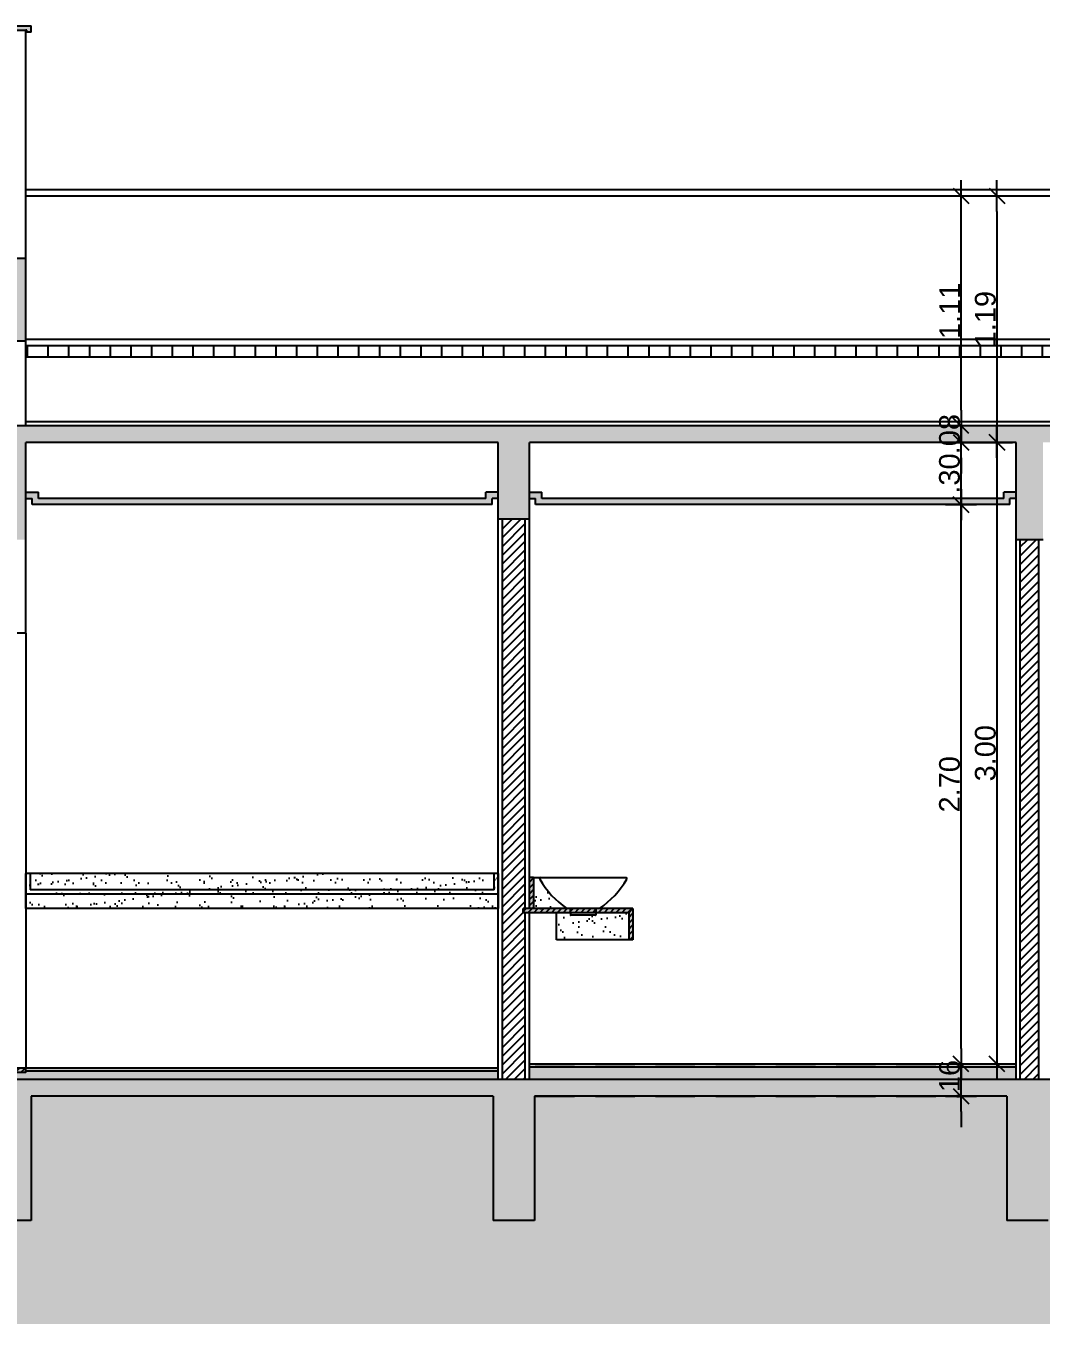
# Model space of a CAD drawing. Header units: millimetres. Extents: x 1999 to 2304, y 1614 to 1800.
# Drawn here: x 2092.79 to 2097.69, y 1614.98 to 1621.25 of the extents above; entities that cross this region are included whole.
import ezdxf

# ---------------------------------------------------------------- set-up
doc = ezdxf.new("R2010")
doc.units = ezdxf.units.MM
doc.header["$LTSCALE"] = 0.03
doc.header["$PDMODE"] = 34
doc.linetypes.add('HIDDEN', pattern=[9.525, 6.35, -3.175])
for name, color, linetype in [('BANCADAS', 5, 'Continuous'), ('COTA', 250, 'Continuous'), ('PL09', 9, 'Continuous'), ('PL1', 1, 'Continuous'), ('PL2', 2, 'Continuous'), ('PL250', 250, 'Continuous'), ('PL251', 251, 'Continuous'), ('PL3', 3, 'Continuous'), ('PL4', 4, 'Continuous'), ('PL5', 5, 'Continuous'), ('PL6', 6, 'Continuous')]:
    doc.layers.add(name, color=color, linetype=linetype)
doc.styles.get("Standard").update_dxf_attribs({"font": 'arial.ttf'})
doc.dimstyles.new('TICK01', dxfattribs={"dimscale": 0, "dimtxt": 2, "dimasz": 1.5, "dimexe": 0.18, "dimexo": 0.06, "dimgap": 0.09, "dimtad": 1, "dimzin": 4, "dimdsep": 46, "dimtxsty": 'Standard', "dimblk": 'TICK1', "dimcen": 0.09, "dimclrd": 256, "dimclre": 256, "dimclrt": 4, "dimaunit": 1, "dimadec": 0, "dimazin": 0, "dimtfac": 1, "dimtix": 1, "dimtmove": 2, "dimatfit": 3, "dimldrblk": 'TICK1', "dimfxl": 1, "dimtolj": 1, "dimtzin": 12, "dimarcsym": 0})
pattern_1 = [(82.5, (-6.474995, -22.75789), (-0.0357381349, 0.0334753489), [0, -0.038608, 0, -0.04318, 0, -0.041275]), (52.5, (-6.474995, -22.75789), (-0.0189010928, 0.0824732851), [0, -0.020828, 0, -0.034798, 0, -0.013335]), (12.5, (-6.497086, -22.77998), (0.0558299826, 0.0560332312), [0, -0.0127, 0, -0.04572, 0, -0.05969]), (2.5, (-6.497086, -22.77998), (0.038228111, 0.0697550782), [0, -0.00635, 0, -0.029972, 0, -0.03429])]
pattern_2 = [(45, (-6.474995, -22.75789), (-0.02121320344, 0.02121320344), [])]
pattern_3 = [(37.5, (-6.474995, -21.25554), (-0.0032000626, 0.0978826475), [0, -0.077216, 0, -0.08636, 0, -0.08255]), (7.5, (-6.475, -21.25554), (0.0899046566, 0.14336502), [0, -0.041656, 0, -0.069596, 0, -0.02667]), (327.5, (-6.53748, -21.25554), (0.158198474, 0.000287437), [0, -0.0254, 0, -0.09144, 0, -0.11938]), (317.5, (-6.53748, -21.25554), (0.1527112905, 0.0445858647), [0, -0.0127, 0, -0.059944, 0, -0.06858])]

# ---------------------------------------------------------------- blocks, each defined once
blk = doc.blocks.new('L55_v')
for p, q in [((-191.5, 0), (0, 0)), ((0, 0), (191.5, 0)), ((0, -140), (-71, -140)), ((-58.4, -142.9), (-58.4, -142.9)), ((-58.4, -142.9), (-57.6, -168.1)), ((0, -170), (-55.6, -170)), ((71, -140), (0, -140)), ((55.6, -170), (0, -170)), ((57.6, -168.1), (58.4, -142.9)), ((58.4, -142.9), (58.4, -142.9))]:
    blk.add_line(p, q)
for points in [[(-71, -140, 0), (-71.8, -139.9, 0), (-72.7, -139.7, 0), (-73.5, -139.3, 0), (-73.8, -139.1, 0)], [(73.8, -139.1, 0), (73, -139.6, 0), (72.2, -139.8, 0), (71.3, -140, 0), (71, -140, 0)]]:
    blk.add_polyline3d(points)
for centre, radius, start, end in [((-191.5, -5), 5, 90, 209.86257), ((191.5, -5), 5, 330.13743, 90), ((151.1, 191.7), 400, 209.86546, 235.79326), ((-151.1, 191.7), 400, 304.20607, 330.13428), ((-61.4, -143), 3, 1.99985, 90), ((-55.6, -168), 2, 182, 270), ((55.6, -168), 2, 270, 358), ((61.4, -143), 3, 90, 178.00015)]:
    blk.add_arc(centre, radius, start, end)
blk = doc.blocks.new('TICK1')
for p, q in [((0, 1), (0, -1)), ((-1, 0), (1, 0)), ((0.5, 0.5), (-0.5, -0.5))]:
    blk.add_line(p, q)
blk = doc.blocks.new('*D448')
at = {"layer": 'COTA', "lineweight": -2, "transparency": 16777216}
for p, q in [((2097.3065, 1616.3142), (2097.3065, 1616.3892)), ((2097.3065, 1616.0842), (2097.3065, 1616.2392)), ((2097.3065, 1616.0092), (2097.3065, 1615.9342))]:
    blk.add_line(p, q, dxfattribs=at)
at = {"layer": 'COTA', "linetype": 'HIDDEN', "lineweight": -2, "transparency": 16777216}
for p, q in [((2095.2505, 1616.2392), (2097.3155, 1616.2392)), ((2095.2505, 1616.0842), (2097.3155, 1616.0842))]:
    blk.add_line(p, q, dxfattribs=at)
at = {"layer": 'DEFPOINTS', "color": 0, "transparency": 16777216}
for p in [(2095.2475, 1616.2392), (2097.3065, 1616.2392), (2095.2475, 1616.0842)]:
    blk.add_point(p, dxfattribs=at)
at = {"layer": 'COTA', "lineweight": -2, "transparency": 16777216, "xscale": 0.07499999999999994, "yscale": 0.07499999999999994, "zscale": 0.07499999999999994}
for p, rotation in [((2097.3065, 1616.2392), 270), ((2097.3065, 1616.0842), 90)]:
    blk.add_blockref('TICK1', p, dxfattribs=dict(at, rotation=rotation))
at = {"layer": 'COTA', "color": 4, "transparency": 16777216, "insert": (2097.251, 1616.1617), "char_height": 0.1, "attachment_point": 5, "rotation": 90}
blk.add_mtext('\\A1;.16', dxfattribs=at)
blk = doc.blocks.new('*D449')
at = {"layer": 'COTA', "linetype": 'HIDDEN', "lineweight": -2, "transparency": 16777216}
for p, q in [((2097.3095, 1618.9392), (2097.3155, 1618.9392)), ((2095.2505, 1616.2392), (2097.3155, 1616.2392))]:
    blk.add_line(p, q, dxfattribs=at)
at = {"layer": 'COTA', "lineweight": -2, "transparency": 16777216}
blk.add_line((2097.3065, 1616.3142), (2097.3065, 1618.8642), dxfattribs=at)
at = {"layer": 'DEFPOINTS', "color": 0, "transparency": 16777216}
for p in [(2097.3065, 1618.9392), (2097.3065, 1618.9392), (2095.2475, 1616.2392)]:
    blk.add_point(p, dxfattribs=at)
at = {"layer": 'COTA', "lineweight": -2, "transparency": 16777216, "xscale": 0.07499999999999994, "yscale": 0.07499999999999994, "zscale": 0.07499999999999994}
for p, rotation in [((2097.3065, 1618.9392), 90), ((2097.3065, 1616.2392), 270)]:
    blk.add_blockref('TICK1', p, dxfattribs=dict(at, rotation=rotation))
at = {"layer": 'COTA', "color": 4, "transparency": 16777216, "insert": (2097.251, 1617.5892), "char_height": 0.1, "attachment_point": 5, "rotation": 90}
blk.add_mtext('\\A1;2.70', dxfattribs=at)
blk = doc.blocks.new('*D450')
at = {"layer": 'COTA', "linetype": 'HIDDEN', "lineweight": -2, "transparency": 16777216}
for p, q in [((2097.3095, 1619.2392), (2097.3155, 1619.2392)), ((2097.3095, 1618.9392), (2097.3155, 1618.9392))]:
    blk.add_line(p, q, dxfattribs=at)
at = {"layer": 'COTA', "lineweight": -2, "transparency": 16777216}
blk.add_line((2097.3065, 1619.0142), (2097.3065, 1619.1642), dxfattribs=at)
at = {"layer": 'DEFPOINTS', "color": 0, "transparency": 16777216}
for p in [(2097.3065, 1619.2392), (2097.3065, 1619.2392), (2097.3065, 1618.9392)]:
    blk.add_point(p, dxfattribs=at)
at = {"layer": 'COTA', "lineweight": -2, "transparency": 16777216, "xscale": 0.07499999999999994, "yscale": 0.07499999999999994, "zscale": 0.07499999999999994}
for p, rotation in [((2097.3065, 1619.2392), 90), ((2097.3065, 1618.9392), 270)]:
    blk.add_blockref('TICK1', p, dxfattribs=dict(at, rotation=rotation))
at = {"layer": 'COTA', "color": 4, "transparency": 16777216, "insert": (2097.2509, 1619.0892), "char_height": 0.1, "attachment_point": 5, "rotation": 90}
blk.add_mtext('\\A1;.30', dxfattribs=at)
blk = doc.blocks.new('*D451')
at = {"layer": 'COTA', "lineweight": -2, "transparency": 16777216}
for p, q in [((2097.3065, 1619.3942), (2097.3065, 1619.4692)), ((2097.3065, 1619.2392), (2097.3065, 1619.3192)), ((2097.3065, 1619.1642), (2097.3065, 1619.0892))]:
    blk.add_line(p, q, dxfattribs=at)
at = {"layer": 'COTA', "linetype": 'HIDDEN', "lineweight": -2, "transparency": 16777216}
for p, q in [((2097.3095, 1619.3192), (2097.3155, 1619.3192)), ((2097.3095, 1619.2392), (2097.3155, 1619.2392))]:
    blk.add_line(p, q, dxfattribs=at)
at = {"layer": 'DEFPOINTS', "color": 0, "transparency": 16777216}
for p in [(2097.3065, 1619.3192), (2097.3065, 1619.3192), (2097.3065, 1619.2392)]:
    blk.add_point(p, dxfattribs=at)
at = {"layer": 'COTA', "lineweight": -2, "transparency": 16777216, "xscale": 0.07499999999999994, "yscale": 0.07499999999999994, "zscale": 0.07499999999999994}
for p, rotation in [((2097.3065, 1619.3192), 270), ((2097.3065, 1619.2392), 90)]:
    blk.add_blockref('TICK1', p, dxfattribs=dict(at, rotation=rotation))
at = {"layer": 'COTA', "color": 4, "transparency": 16777216, "insert": (2097.251, 1619.2792), "char_height": 0.1, "attachment_point": 5, "rotation": 90}
blk.add_mtext('\\A1;.08', dxfattribs=at)
blk = doc.blocks.new('*D452')
at = {"layer": 'COTA', "linetype": 'HIDDEN', "lineweight": -2, "transparency": 16777216}
for p, q in [((2097.3095, 1620.4292), (2097.3155, 1620.4292)), ((2097.3095, 1619.3192), (2097.3155, 1619.3192))]:
    blk.add_line(p, q, dxfattribs=at)
at = {"layer": 'COTA', "lineweight": -2, "transparency": 16777216}
blk.add_line((2097.3065, 1619.3942), (2097.3065, 1620.3542), dxfattribs=at)
at = {"layer": 'DEFPOINTS', "color": 0, "transparency": 16777216}
for p in [(2097.3065, 1620.4292), (2097.3065, 1620.4292), (2097.3065, 1619.3192)]:
    blk.add_point(p, dxfattribs=at)
at = {"layer": 'COTA', "lineweight": -2, "transparency": 16777216, "xscale": 0.07499999999999994, "yscale": 0.07499999999999994, "zscale": 0.07499999999999994}
for p, rotation in [((2097.3065, 1620.4292), 90), ((2097.3065, 1619.3192), 270)]:
    blk.add_blockref('TICK1', p, dxfattribs=dict(at, rotation=rotation))
at = {"layer": 'COTA', "color": 4, "transparency": 16777216, "insert": (2097.2518, 1619.8742), "char_height": 0.1, "attachment_point": 5, "rotation": 90}
blk.add_mtext('\\A1;1.11', dxfattribs=at)
blk = doc.blocks.new('*D453')
at = {"layer": 'COTA', "linetype": 'HIDDEN', "lineweight": -2, "transparency": 16777216}
for p, q in [((2097.3095, 1620.4292), (2097.4887, 1620.4292)), ((2097.3095, 1619.2392), (2097.4887, 1619.2392))]:
    blk.add_line(p, q, dxfattribs=at)
at = {"layer": 'COTA', "lineweight": -2, "transparency": 16777216}
blk.add_line((2097.4797, 1620.3542), (2097.4797, 1619.3142), dxfattribs=at)
at = {"layer": 'DEFPOINTS', "color": 0, "transparency": 16777216}
for p in [(2097.3065, 1620.4292), (2097.3065, 1619.2392), (2097.4797, 1619.2392)]:
    blk.add_point(p, dxfattribs=at)
at = {"layer": 'COTA', "lineweight": -2, "transparency": 16777216, "xscale": 0.07499999999999994, "yscale": 0.07499999999999994, "zscale": 0.07499999999999994}
for p, rotation in [((2097.4797, 1620.4292), 90), ((2097.4797, 1619.2392), 270)]:
    blk.add_blockref('TICK1', p, dxfattribs=dict(at, rotation=rotation))
at = {"layer": 'COTA', "color": 4, "transparency": 16777216, "insert": (2097.4241, 1619.8342), "char_height": 0.1, "attachment_point": 5, "rotation": 90}
blk.add_mtext('\\A1;1.19', dxfattribs=at)
blk = doc.blocks.new('*D454')
at = {"layer": 'COTA', "linetype": 'HIDDEN', "lineweight": -2, "transparency": 16777216}
for p, q in [((2097.3095, 1619.2392), (2097.4887, 1619.2392)), ((2097.4768, 1616.2392), (2097.4707, 1616.2392))]:
    blk.add_line(p, q, dxfattribs=at)
at = {"layer": 'COTA', "lineweight": -2, "transparency": 16777216}
blk.add_line((2097.4797, 1619.1642), (2097.4797, 1616.3142), dxfattribs=at)
at = {"layer": 'DEFPOINTS', "color": 0, "transparency": 16777216}
for p in [(2097.3065, 1619.2392), (2097.4797, 1616.2392), (2097.4798, 1616.2392)]:
    blk.add_point(p, dxfattribs=at)
at = {"layer": 'COTA', "lineweight": -2, "transparency": 16777216, "xscale": 0.07499999999999994, "yscale": 0.07499999999999994, "zscale": 0.07499999999999994}
for p, rotation in [((2097.4797, 1619.2392), 90), ((2097.4797, 1616.2392), 270)]:
    blk.add_blockref('TICK1', p, dxfattribs=dict(at, rotation=rotation))
at = {"layer": 'COTA', "color": 4, "transparency": 16777216, "insert": (2097.4241, 1617.7392), "char_height": 0.1, "attachment_point": 5, "rotation": 90}
blk.add_mtext('\\A1;3.00', dxfattribs=at)

msp = doc.modelspace()

# ---------------------------------------------------------------- hatches: boundary and pattern name
at = {"layer": 'BANCADAS'}
h = msp.add_hatch(dxfattribs=at)
h.set_pattern_fill('AR-SAND', color=251, scale=0.002)
h.set_pattern_definition(pattern_3)
h.paths.add_polyline_path([(2095.0725, 1617.1592), (2095.0525, 1617.1592), (2095.0525, 1617.0792), (2092.8125, 1617.0792), (2092.8125, 1617.1592), (2092.7925, 1617.1592), (2092.7925, 1617.0592), (2095.0725, 1617.0592)])
h = msp.add_hatch(dxfattribs=at)
h.set_pattern_fill('AR-SAND', color=251, scale=0.002)
h.set_pattern_definition(pattern_3)
h.paths.add_polyline_path([(2095.0525, 1617.1592), (2092.8125, 1617.1592), (2092.8125, 1617.0792), (2095.0525, 1617.0792)])
h = msp.add_hatch(dxfattribs=at)
h.set_pattern_fill('AR-SAND', color=251, scale=0.002)
h.set_pattern_definition(pattern_3)
h.paths.add_polyline_path([(2095.2727, 1617.1311, -0.57655), (2095.2773, 1617.1392), (2095.2425, 1617.1392), (2095.2425, 1616.9892), (2095.4058, 1616.9892), (2095.4041, 1616.9896, -0.11414)])
h.paths.add_polyline_path([(2095.7025, 1616.9692), (2095.5445, 1616.9692), (2095.5442, 1616.9591, -0.404026), (2095.542, 1616.957), (2095.4825, 1616.957), (2095.4229, 1616.957, -0.404026), (2095.4208, 1616.9591), (2095.4205, 1616.9692), (2095.3528, 1616.9692), (2095.3528, 1616.8392), (2095.7025, 1616.8392)])
h = msp.add_hatch(dxfattribs=at)
h.set_pattern_fill('AR-SAND', color=251, scale=0.002)
h.set_pattern_definition(pattern_3)
h.paths.add_polyline_path([(2095.0725, 1617.0592), (2092.7925, 1617.0592), (2092.7925, 1616.9892), (2095.0725, 1616.9892)])
at = {"layer": 'PL09'}
h = msp.add_hatch(color=256, dxfattribs=at)
h.dxf.hatch_style = 1
h.paths.add_polyline_path([(2092.8175, 1621.2492), (2092.6175, 1621.2492), (2092.6175, 1621.2192), (2092.6375, 1621.2192), (2092.6375, 1621.2292), (2092.6425, 1621.2292), (2092.7925, 1621.2292), (2092.7975, 1621.2292), (2092.7975, 1621.2192), (2092.8175, 1621.2192)])
h = msp.add_hatch(color=256, dxfattribs=at)
h.dxf.hatch_style = 1
h.paths.add_polyline_path([(2095.0425, 1618.9692), (2095.0725, 1618.9692), (2095.0725, 1618.9992), (2095.0125, 1618.9992), (2095.0125, 1618.9692), (2092.8525, 1618.9692), (2092.8525, 1618.9992), (2092.7925, 1618.9992), (2092.7925, 1618.9692), (2092.8225, 1618.9692), (2092.8225, 1618.9392), (2095.0425, 1618.9392)])
h = msp.add_hatch(color=256, dxfattribs=at)
h.dxf.hatch_style = 1
h.paths.add_polyline_path([(2097.5425, 1618.9692), (2097.5725, 1618.9692), (2097.5725, 1618.9992), (2097.5125, 1618.9992), (2097.5125, 1618.9692), (2095.2825, 1618.9692), (2095.2825, 1618.9992), (2095.2225, 1618.9992), (2095.2225, 1618.9692), (2095.2525, 1618.9692), (2095.2525, 1618.9392), (2097.5425, 1618.9392)])
h = msp.add_hatch(color=256, dxfattribs=at)
h.dxf.hatch_style = 1
h.paths.add_polyline_path([(2095.7225, 1616.9892), (2095.2425, 1616.9892), (2095.2425, 1617.1392), (2095.2225, 1617.1392), (2095.2225, 1616.9892), (2095.1925, 1616.9892), (2095.1925, 1616.9692), (2095.7025, 1616.9692), (2095.7025, 1616.8392), (2095.7225, 1616.8392)])
h = msp.add_hatch(color=256, dxfattribs=at)
h.dxf.hatch_style = 1
h.paths.add_polyline_path([(2092.7925, 1616.2192), (2092.6325, 1616.2192), (2092.6325, 1616.1992), (2092.7925, 1616.1992)])
h = msp.add_hatch(color=256, dxfattribs=at)
h.dxf.hatch_style = 1
h.paths.add_polyline_path([(2095.0725, 1616.2192), (2092.7925, 1616.2192), (2092.7925, 1616.2042), (2095.0725, 1616.2042)])
h = msp.add_hatch(color=256, dxfattribs=at)
h.dxf.hatch_style = 1
h.paths.add_polyline_path([(2097.5725, 1616.2392), (2095.2225, 1616.2392), (2095.2225, 1616.2242), (2097.5725, 1616.2242)])
at = {"layer": 'PL2'}
h = msp.add_hatch(dxfattribs=at)
h.set_pattern_fill('_USER', color=251, scale=0.03, angle=45, pattern_type=0)
h.set_pattern_definition(pattern_2)
h.paths.add_polyline_path([(2095.2025, 1616.9692), (2095.1925, 1616.9692), (2095.1925, 1616.9892), (2095.2025, 1616.9892), (2095.2025, 1618.8692), (2095.0925, 1618.8692), (2095.0925, 1616.1642), (2095.2025, 1616.1642)])
h = msp.add_hatch(dxfattribs=at)
h.set_pattern_fill('_USER', color=251, scale=0.03, angle=45, pattern_type=0)
h.set_pattern_definition(pattern_2)
h.paths.add_polyline_path([(2097.6825, 1618.7692), (2097.5925, 1618.7692), (2097.5925, 1616.1642), (2097.6825, 1616.1642)])
at = {"layer": 'PL250'}
h = msp.add_hatch(dxfattribs=at)
h.set_pattern_fill('_USER', color=256, scale=0.1, angle=270, pattern_type=0)
h.set_pattern_definition([(270, (0, 0), (0.1, -2e-17), [])])
h.paths.add_polyline_path([(2104.8545, 1619.7072), (2092.7925, 1619.7072), (2092.7925, 1619.6522), (2104.8545, 1619.6522)])
at = {"layer": 'PL251'}
h = msp.add_hatch(dxfattribs=at)
h.set_pattern_fill('AR-CONC', color=256, scale=0.0008)
h.set_pattern_definition([(50, (-38.16523, -21.25554), (0.145747735, -0.0127512684), [0.01524, -0.16764]), (355, (-38.16523, -21.25554), (-0.028194737, 0.152845476), [0.012192, -0.134112467]), (100.451445, (-38.15309, -21.2566), (0.117552998, 0.1400942015), [0.012952007, -0.142472196]), (46.1842, (-38.16523, -21.2149), (0.216863233, -0.033633862), [0.02286, -0.25146]), (96.635558, (-38.14716, -21.2177), (0.189923307, 0.1979409), [0.019428019, -0.213708487]), (351.184151, (-38.16523, -21.2149), (0.189923307, 0.1979409), [0.018287974, -0.201167786]), (21, (-38.14491, -21.22506), (0.121291513, -0.0818121585), [0.01524, -0.16764]), (326, (-38.14491, -21.22506), (0.049441623, 0.147350373), [0.012192, -0.134112]), (71.451445, (-38.1348, -21.23188), (0.1707331354, 0.065538215), [0.012952007, -0.14247195]), (37.5, (-38.165234, -21.25554), (0.0024708826, 0.0676440311), [0, -0.1324864, 0, -0.136144, 0, -0.13462]), (7.5, (-38.165234, -21.25554), (0.05345573, 0.0801444599), [0, -0.0776224, 0, -0.1294384, 0, -0.051308]), (327.5, (-38.21055, -21.25554), (0.1084724761, -0.0045829952), [0, -0.0508, 0, -0.158496, 0, -0.210312]), (317.5, (-38.23087, -21.25554), (0.118503345, 0.0203411928), [0, -0.06604, 0, -0.1052576, 0, -0.149352])])
h.paths.add_polyline_path([(2088.8125, 1620.0492), (2092.6425, 1620.0492), (2092.6425, 1619.7292), (2092.7925, 1619.7292), (2092.7925, 1620.1292), (2088.6625, 1620.1292), (2088.6625, 1619.7292), (2088.8125, 1619.7292)])
h = msp.add_hatch(dxfattribs=at)
h.set_pattern_fill('AR-CONC', color=256, scale=0.0008)
h.set_pattern_definition([(50, (-6.475, -22.75789), (0.145747735, -0.0127512684), [0.01524, -0.16764]), (355, (-6.475, -22.75789), (-0.028194737, 0.152845476), [0.012192, -0.134112467]), (100.451445, (-6.46285, -22.75895), (0.117552998, 0.1400942015), [0.012952007, -0.142472196]), (46.1842, (-6.475, -22.71725), (0.216863233, -0.033633862), [0.02286, -0.25146]), (96.635558, (-6.45692, -22.72005), (0.189923307, 0.1979409), [0.019428019, -0.213708487]), (351.184151, (-6.475, -22.71725), (0.189923307, 0.1979409), [0.018287974, -0.201167786]), (21, (-6.45467, -22.72741), (0.121291513, -0.0818121585), [0.01524, -0.16764]), (326, (-6.45467, -22.72741), (0.049441623, 0.147350373), [0.012192, -0.134112]), (71.451445, (-6.44457, -22.73423), (0.1707331354, 0.065538215), [0.012952007, -0.14247195]), (37.5, (-6.474995, -22.75789), (0.0024708826, 0.0676440311), [0, -0.1324864, 0, -0.136144, 0, -0.13462]), (7.5, (-6.474995, -22.75789), (0.05345573, 0.0801444599), [0, -0.0776224, 0, -0.1294384, 0, -0.051308]), (327.5, (-6.52031, -22.75789), (0.1084724761, -0.0045829952), [0, -0.0508, 0, -0.158496, 0, -0.210312]), (317.5, (-6.54063, -22.75789), (0.118503345, 0.0203411928), [0, -0.06604, 0, -0.1052576, 0, -0.149352])])
h.paths.add_polyline_path([(2087.4525, 1618.9292), (2087.4525, 1618.9192), (2087.5425, 1618.9192), (2087.5425, 1619.2392), (2088.6625, 1619.2392), (2088.6625, 1618.7692), (2088.8125, 1618.7692), (2088.8125, 1619.2392), (2092.6425, 1619.2392), (2092.6425, 1618.7692), (2092.7925, 1618.7692), (2092.7925, 1619.2392), (2095.0725, 1619.2392), (2095.0725, 1618.8692), (2095.2225, 1618.8692), (2095.2225, 1619.2392), (2097.5725, 1619.2392), (2097.5725, 1618.7692), (2097.7025, 1618.7692), (2097.7025, 1619.2392), (2101.4965, 1619.2392), (2101.4965, 1618.7692), (2101.6265, 1618.7692), (2101.6265, 1619.2392), (2105.0045, 1619.2392), (2105.0045, 1618.8192), (2105.1545, 1618.8192), (2105.1545, 1619.2392), (2106.3488, 1619.2392), (2106.3488, 1619.0192), (2106.5488, 1619.0192), (2106.5488, 1619.3192), (2087.4125, 1619.3192), (2087.4125, 1618.9192), (2087.4425, 1618.9192), (2087.4425, 1618.9292)])
h = msp.add_hatch(dxfattribs=at)
h.set_pattern_fill('AR-SAND', color=256, scale=0.001, angle=45)
h.set_pattern_definition(pattern_1)
h.paths.add_polyline_path([(2095.0725, 1616.2042), (2092.7925, 1616.2042), (2092.7925, 1616.1992), (2092.6425, 1616.1992), (2092.6425, 1616.1842), (2091.5425, 1616.1842), (2091.5425, 1616.1642), (2095.0725, 1616.1642)])
h = msp.add_hatch(dxfattribs=at)
h.set_pattern_fill('AR-SAND', color=256, scale=0.001, angle=45)
h.set_pattern_definition(pattern_1)
h.paths.add_polyline_path([(2097.5725, 1616.2242), (2095.2225, 1616.2242), (2095.2225, 1616.1642), (2097.5725, 1616.1642)])
h = msp.add_hatch(dxfattribs=at)
h.set_pattern_fill('AR-CONC', color=256, scale=0.0008)
h.set_pattern_definition([(50, (-6.475, -24.86208), (0.145747735, -0.0127512684), [0.01524, -0.16764]), (355, (-6.475, -24.86208), (-0.028194737, 0.152845476), [0.012192, -0.134112467]), (100.451445, (-6.46285, -24.86314), (0.117552998, 0.1400942015), [0.012952007, -0.142472196]), (46.1842, (-6.475, -24.82144), (0.216863233, -0.033633862), [0.02286, -0.25146]), (96.635558, (-6.45692, -24.82424), (0.189923307, 0.1979409), [0.019428019, -0.213708487]), (351.184151, (-6.475, -24.82144), (0.189923307, 0.1979409), [0.018287974, -0.201167786]), (21, (-6.45467, -24.8316), (0.121291513, -0.0818121585), [0.01524, -0.16764]), (326, (-6.45467, -24.8316), (0.049441623, 0.147350373), [0.012192, -0.134112]), (71.451445, (-6.44457, -24.83841), (0.1707331354, 0.065538215), [0.012952007, -0.14247195]), (37.5, (-6.474995, -24.862076), (0.0024708826, 0.0676440311), [0, -0.1324864, 0, -0.136144, 0, -0.13462]), (7.5, (-6.474995, -24.862076), (0.05345573, 0.0801444599), [0, -0.0776224, 0, -0.1294384, 0, -0.051308]), (327.5, (-6.52031, -24.862076), (0.1084724761, -0.0045829952), [0, -0.0508, 0, -0.158496, 0, -0.210312]), (317.5, (-6.54063, -24.86208), (0.118503345, 0.0203411928), [0, -0.06604, 0, -0.1052576, 0, -0.149352])])
h.paths.add_polyline_path([(2097.7275, 1616.0842), (2101.4515, 1616.0842), (2101.4515, 1615.4842), (2101.6515, 1615.4842), (2101.6515, 1616.0842), (2104.7765, 1616.0842), (2104.7765, 1615.4842), (2105.1545, 1615.4842), (2105.1545, 1615.919), (2106.2545, 1615.8835), (2106.2545, 1616.0351), (2105.1545, 1616.0698), (2105.1545, 1616.1642), (2087.4125, 1616.1642), (2087.4125, 1616.0692), (2087.4125, 1615.6842), (2087.6125, 1615.6842), (2087.6125, 1616.0842), (2088.6625, 1616.0842), (2088.6625, 1615.4842), (2088.8625, 1615.4842), (2088.8625, 1616.0842), (2091.3675, 1616.0842), (2091.3675, 1615.4842), (2091.5675, 1615.4842), (2091.5675, 1616.0842), (2092.6175, 1616.0842), (2092.6175, 1615.4842), (2092.8175, 1615.4842), (2092.8175, 1616.0842), (2095.0475, 1616.0842), (2095.0475, 1615.4842), (2095.2475, 1615.4842), (2095.2475, 1616.0842), (2097.5275, 1616.0842), (2097.5275, 1615.4842), (2097.7275, 1615.4842)])
h = msp.add_hatch(dxfattribs=at)
h.set_pattern_fill('EARTH', color=256, scale=0.03, angle=45)
h.set_pattern_definition([(45, (-6.475, -24.86208), (0, 0.269407684), [0.1905, -0.1905]), (45, (-6.5255, -24.81156), (0, 0.269407684), [0.1905, -0.1905]), (45, (-6.57602, -24.76105), (0, 0.269407684), [0.1905, -0.1905]), (135, (-6.57602, -24.72737), (-0.269407684, 0), [0.1905, -0.1905]), (135, (-6.5255, -24.67686), (-0.269407684, 0), [0.1905, -0.1905]), (135, (-6.475, -24.62634), (-0.269407684, 0), [0.1905, -0.1905])])
h.paths.add_polyline_path([(2111.4725, 1615.7345), (2110.3725, 1615.7345), (2110.3725, 1615.8845), (2106.3545, 1615.8845), (2106.3545, 1615.8835), (2106.2545, 1615.8835), (2105.1545, 1615.919), (2105.1545, 1615.4842), (2104.7765, 1615.4842), (2104.7765, 1616.0842), (2101.6515, 1616.0842), (2101.6515, 1615.4842), (2101.4515, 1615.4842), (2101.4515, 1616.0842), (2097.7275, 1616.0842), (2097.7275, 1615.4842), (2097.5275, 1615.4842), (2097.5275, 1616.0842), (2095.2475, 1616.0842), (2095.2475, 1615.4842), (2095.0475, 1615.4842), (2095.0475, 1616.0842), (2092.8175, 1616.0842), (2092.8175, 1615.4842), (2092.6175, 1615.4842), (2092.6175, 1616.0842), (2091.5675, 1616.0842), (2091.5675, 1615.4842), (2091.3675, 1615.4842), (2091.3675, 1616.0842), (2088.8625, 1616.0842), (2088.8625, 1615.4842), (2088.6625, 1615.4842), (2088.6625, 1616.0842), (2087.6125, 1616.0842), (2087.6125, 1615.6842), (2087.4125, 1615.6842), (2087.4125, 1616.0692), (2084.8365, 1616.0692), (2084.8365, 1614.9842), (2111.4725, 1614.9842)])
at = {"layer": 'PL6'}
h = msp.add_hatch(dxfattribs=at)
h.set_pattern_fill('_USER', color=256, scale=0.02, angle=45, pattern_type=0)
h.set_pattern_definition([(45, (-6.474995, -21.25554), (-0.01414213562, 0.01414213562), [])])
h.paths.add_polyline_path([(2095.7225, 1616.9892), (2095.2425, 1616.9892), (2095.2425, 1617.1392), (2095.2225, 1617.1392), (2095.2225, 1616.9892), (2095.1925, 1616.9892), (2095.1925, 1616.9692), (2095.7025, 1616.9692), (2095.7025, 1616.8392), (2095.7225, 1616.8392)])
h = msp.add_hatch(dxfattribs=at)
h.set_pattern_fill('_USER', color=256, scale=0.02, angle=45, pattern_type=0)
h.set_pattern_definition([(45, (-1.244995, -24.842076), (-0.01414213562, 0.01414213562), [])])
h.paths.add_polyline_path([(2092.7925, 1616.2192), (2092.6325, 1616.2192), (2092.6325, 1616.1992), (2092.7925, 1616.1992)])

# ---------------------------------------------------------------- linework, layer by layer
at = {"layer": 'PL1'}
for p, q in [((2092.8175, 1616.0842), (2092.8175, 1615.4842)), ((2095.0475, 1616.0842), (2092.8175, 1616.0842)), ((2095.0475, 1616.0842), (2095.0475, 1615.4842)), ((2095.2475, 1616.0842), (2095.2475, 1615.4842)), ((2097.5275, 1616.0842), (2095.2475, 1616.0842)), ((2097.5275, 1616.0842), (2097.5275, 1615.4842)), ((2092.8175, 1615.4842), (2092.6175, 1615.4842)), ((2095.2475, 1615.4842), (2095.0475, 1615.4842)), ((2097.7275, 1615.4842), (2097.5275, 1615.4842))]:
    msp.add_line(p, q, dxfattribs=at)
at = {"layer": 'PL2'}
for p, q in [((2092.6425, 1621.2292), (2092.7925, 1621.2292)), ((2092.7925, 1619.3192), (2092.7925, 1621.2292)), ((2088.6625, 1620.1292), (2092.7925, 1620.1292)), ((2092.6425, 1619.7292), (2092.7925, 1619.7292)), ((2106.5488, 1619.3192), (2087.4125, 1619.3192)), ((2104.8545, 1619.3392), (2092.7925, 1619.3392)), ((2092.7925, 1618.3192), (2092.7925, 1619.2392)), ((2095.0725, 1619.2392), (2092.7925, 1619.2392)), ((2095.0725, 1616.1642), (2095.0725, 1619.2392)), ((2097.5725, 1619.2392), (2095.2225, 1619.2392)), ((2095.2225, 1616.9892), (2095.2225, 1619.2392)), ((2097.5725, 1616.1642), (2097.5725, 1619.2392)), ((2095.2225, 1618.8692), (2095.0725, 1618.8692)), ((2097.7025, 1618.7692), (2097.5725, 1618.7692)), ((2092.7925, 1618.3192), (2092.6425, 1618.3192)), ((2095.2225, 1616.1642), (2095.2225, 1616.9692)), ((2095.0725, 1616.2042), (2092.7925, 1616.2042)), ((2097.5725, 1616.2242), (2095.2225, 1616.2242)), ((2105.1545, 1616.1642), (2087.4125, 1616.1642))]:
    msp.add_line(p, q, dxfattribs=at)
at = {"layer": 'PL2', "color": 6}
for p, q in [((2095.0925, 1616.1642), (2095.0925, 1618.8692)), ((2095.2025, 1616.9892), (2095.2025, 1618.8692)), ((2097.5925, 1616.1642), (2097.5925, 1618.7692)), ((2097.6825, 1616.1642), (2097.6825, 1618.7692)), ((2095.2025, 1616.1642), (2095.2025, 1616.9692))]:
    msp.add_line(p, q, dxfattribs=at)
at = {"layer": 'PL3'}
for p, q in [((2092.6175, 1621.2492), (2092.8175, 1621.2492)), ((2092.7975, 1621.2292), (2092.7925, 1621.2292)), ((2092.7975, 1621.2192), (2092.7975, 1621.2292)), ((2092.8175, 1621.2192), (2092.7975, 1621.2192)), ((2092.8175, 1621.2192), (2092.8175, 1621.2492)), ((2092.7925, 1619.737), (2104.8545, 1619.737)), ((2092.7925, 1619.7072), (2104.8545, 1619.7072)), ((2092.7925, 1618.9992), (2092.8525, 1618.9992)), ((2092.7925, 1618.9692), (2092.8225, 1618.9692)), ((2092.8225, 1618.9392), (2092.8225, 1618.9692)), ((2092.8525, 1618.9692), (2092.8525, 1618.9992)), ((2095.0125, 1618.9692), (2092.8525, 1618.9692)), ((2095.0125, 1618.9692), (2095.0125, 1618.9992)), ((2095.0725, 1618.9992), (2095.0125, 1618.9992)), ((2095.0425, 1618.9392), (2095.0425, 1618.9692)), ((2095.0725, 1618.9692), (2095.0425, 1618.9692)), ((2095.2225, 1618.9992), (2095.2825, 1618.9992)), ((2095.2225, 1618.9692), (2095.2525, 1618.9692)), ((2095.2525, 1618.9392), (2095.2525, 1618.9692)), ((2095.2825, 1618.9692), (2095.2825, 1618.9992)), ((2097.5125, 1618.9692), (2095.2825, 1618.9692)), ((2097.5125, 1618.9692), (2097.5125, 1618.9992)), ((2097.5725, 1618.9992), (2097.5125, 1618.9992)), ((2097.5425, 1618.9392), (2097.5425, 1618.9692)), ((2097.5725, 1618.9692), (2097.5425, 1618.9692)), ((2095.0425, 1618.9392), (2092.8225, 1618.9392)), ((2097.5425, 1618.9392), (2095.2525, 1618.9392)), ((2095.2425, 1617.1392), (2095.2225, 1617.1392)), ((2095.2425, 1617.1392), (2095.2425, 1616.9892)), ((2095.1925, 1616.9692), (2095.1925, 1616.9892)), ((2095.2225, 1616.9892), (2095.1925, 1616.9892)), ((2095.7025, 1616.9692), (2095.1925, 1616.9692)), ((2095.7225, 1616.9892), (2095.2425, 1616.9892)), ((2095.7025, 1616.9692), (2095.7025, 1616.8392)), ((2095.7225, 1616.9892), (2095.7225, 1616.8392)), ((2095.7225, 1616.8392), (2095.7025, 1616.8392)), ((2095.0725, 1616.2192), (2092.7925, 1616.2192)), ((2097.5725, 1616.2392), (2095.2225, 1616.2392))]:
    msp.add_line(p, q, dxfattribs=at)
msp.add_lwpolyline([(2092.6325, 1616.1992), (2092.7925, 1616.1992), (2092.7925, 1616.2192), (2092.6325, 1616.2192)], close=True, dxfattribs=at)
at = {"layer": 'PL4'}
for p, q in [((2092.7925, 1619.6522), (2104.8545, 1619.6522)), ((2092.7925, 1618.3192), (2092.7925, 1616.2192)), ((2095.3528, 1616.8392), (2095.3528, 1616.9692)), ((2095.7025, 1616.8392), (2095.3528, 1616.8392))]:
    msp.add_line(p, q, dxfattribs=at)
at = {"layer": 'PL5'}
for p, q in [((2092.7925, 1616.9892), (2092.7925, 1617.1592)), ((2092.8125, 1617.1592), (2092.8125, 1617.0792)), ((2095.0525, 1617.0792), (2095.0525, 1617.1592)), ((2095.0725, 1617.1592), (2095.0725, 1616.9892)), ((2095.0525, 1617.0792), (2092.8125, 1617.0792)), ((2095.0725, 1617.0592), (2092.7925, 1617.0592)), ((2095.0725, 1616.9892), (2092.7925, 1616.9892))]:
    msp.add_line(p, q, dxfattribs=at)
at = {"layer": 'PL6'}
for p, q in [((2092.7925, 1620.4592), (2104.8295, 1620.4592)), ((2092.7925, 1620.4292), (2104.8295, 1620.4292)), ((2095.0725, 1617.1592), (2092.7925, 1617.1592)), ((2095.2425, 1617.1392), (2095.2773, 1617.1392)), ((2095.2425, 1616.9892), (2095.2225, 1616.9892)), ((2095.7025, 1616.9692), (2095.7225, 1616.9892))]:
    msp.add_line(p, q, dxfattribs=at)

# ---------------------------------------------------------------- block references
at = {"layer": 'PL4', "xscale": 0.001071428571429221, "yscale": 0.001071428571429221, "zscale": 0.001071428571429221}
msp.add_blockref('L55_v', (2095.4825, 1617.1392), dxfattribs=at)

# ---------------------------------------------------------------- dimensions: what is measured, and where the dimension line sits
at = {"layer": 'COTA'}
for base, p1, p2, picture, middle in [((2097.3065, 1620.4292), (2097.3065, 1619.3192), (2097.3065, 1620.4292), '*D452', (2097.2518, 1619.8742)), ((2097.4797, 1619.2392), (2097.3065, 1620.4292), (2097.3065, 1619.2392), '*D453', (2097.4241, 1619.8342)), ((2097.3065, 1619.3192), (2097.3065, 1619.2392), (2097.3065, 1619.3192), '*D451', (2097.251, 1619.2792)), ((2097.3065, 1619.2392), (2097.3065, 1618.9392), (2097.3065, 1619.2392), '*D450', (2097.2509, 1619.0892)), ((2097.4797, 1616.2392), (2097.3065, 1619.2392), (2097.4798, 1616.2392), '*D454', (2097.4241, 1617.7392)), ((2097.3065, 1618.9392), (2095.2475, 1616.2392), (2097.3065, 1618.9392), '*D449', (2097.251, 1617.5892)), ((2097.3065218948, 1616.2391654724), (2095.2474860884, 1616.0841654724), (2095.2474860884, 1616.2391654724), '*D448', (2097.250964596, 1616.1616654724))]:
    dim = msp.add_linear_dim(base=base, p1=p1, p2=p2, angle=90, dimstyle='TICK01', override={"dimscale": 0.05}, dxfattribs=at)
    dim.commit()
    dim.dimension.update_dxf_attribs({"geometry": picture, "text_midpoint": middle})

doc.saveas('drawing.dxf')
